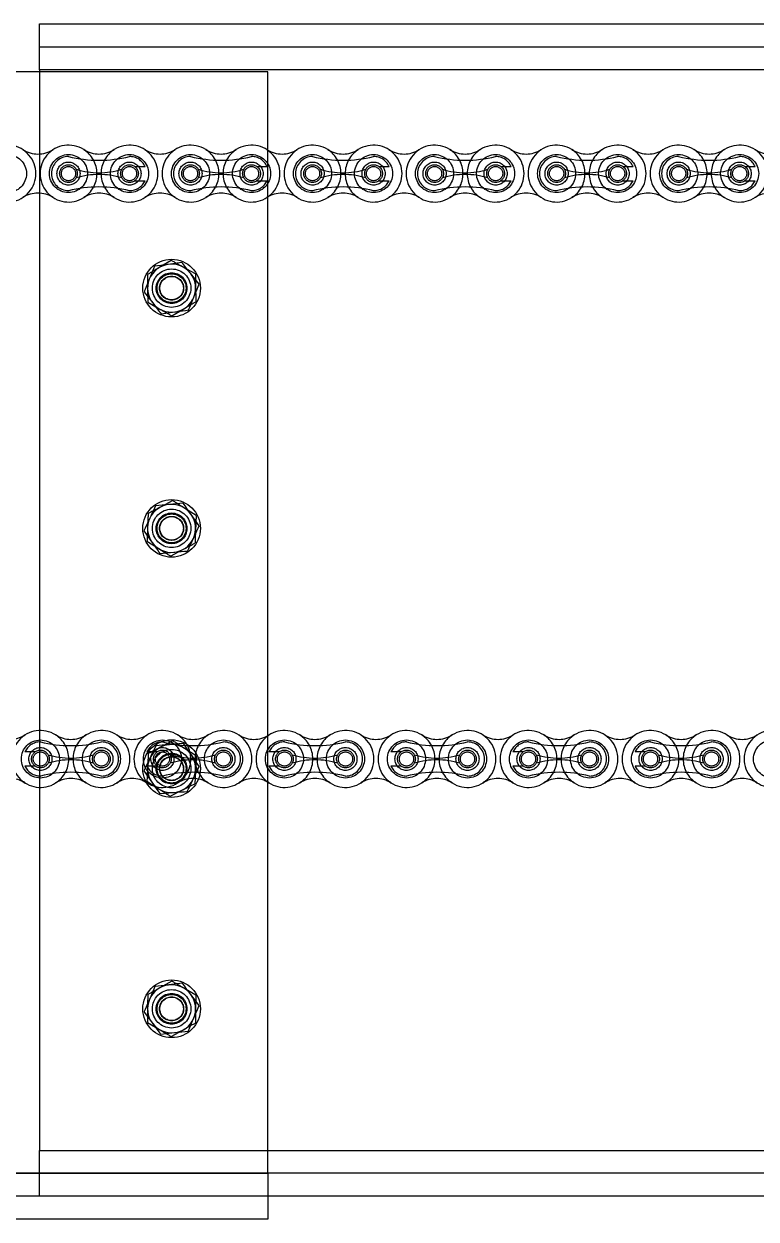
# Model space of a CAD drawing. Header units: metres. Extents: x 0 to 63075, y 0 to 44550.
# Drawn here: x 37817.7 to 37970.1, y 35799.5 to 36048.3 of the extents above; entities that cross this region are included whole.
import ezdxf

# ---------------------------------------------------------------- set-up
doc = ezdxf.new("R2010")
doc.units = ezdxf.units.M
doc.header["$LTSCALE"] = 75
doc.linetypes.add('HIDDEN2', pattern=[4.7625, 3.175, -1.5875])
for name, color, linetype in [('SDM', 7, 'Continuous'), ('SL4', 4, 'Continuous'), ('ST1', 7, 'HIDDEN2')]:
    doc.layers.add(name, color=color, linetype=linetype)

# ---------------------------------------------------------------- blocks, each defined once
blk = doc.blocks.new('A$C6e6623c1')
at = {"layer": 'SL4'}
for p, q in [((2339.74, 1715.82), (2339.74, 1725.35)), ((2339.74, 1725.35), (3664.71, 1725.35)), ((2387.24, 1715.35), (2287.24, 1715.35)), ((2339.74, 1715.82), (2339.74, 1715.35)), ((3664.71, 1715.82), (2339.74, 1715.82)), ((2387.24, 1486.11), (2387.24, 1715.35)), ((2369.38, 1675.71), (2366.52, 1675.3)), ((2372.95, 1671.17), (2371.17, 1673.44)), ((2361.52, 1669.53), (2363.31, 1667.26)), ((2365.09, 1664.99), (2367.95, 1665.4)), ((2369.67, 1625.59), (2366.79, 1625.33)), ((2372.99, 1620.86), (2371.33, 1623.22)), ((2361.49, 1619.84), (2363.15, 1617.48)), ((2364.81, 1615.11), (2367.68, 1615.37)), ((2369.72, 1575.56), (2366.84, 1575.33)), ((2372.99, 1570.81), (2371.36, 1573.18)), ((2361.48, 1569.89), (2363.12, 1567.52)), ((2364.76, 1565.14), (2367.63, 1565.37)), ((2369.51, 1525.66), (2366.64, 1525.31)), ((2372.97, 1521.04), (2371.24, 1523.35)), ((2361.51, 1519.66), (2363.24, 1517.35)), ((2364.97, 1515.04), (2367.84, 1515.39)), ((2387.24, 1490.88), (3617.21, 1490.88)), ((2387.24, 1486.11), (2287.24, 1486.11)), ((2387.24, 1486.11), (2387.24, 1476.59)), ((3617.21, 1481.35), (2387.24, 1481.35)), ((2387.24, 1476.59), (2287.24, 1476.59))]:
    blk.add_line(p, q, dxfattribs=at)
for centre, start, end in [((2367.24, 1670.35), 98.2132, 158.2132), ((2367.24, 1670.35), 38.2132, 98.2132), ((2367.24, 1670.35), 158.2132, 218.2132), ((2367.24, 1670.35), 338.2132, 38.2132), ((2367.24, 1670.35), 218.2132, 278.2132), ((2367.24, 1670.35), 278.2132, 338.2132), ((2367.24, 1620.35), 95.0926, 155.0926), ((2367.24, 1620.35), 35.0926, 95.0926), ((2367.24, 1620.35), 155.0926, 215.0926), ((2367.24, 1620.35), 335.0926, 35.0926), ((2367.24, 1620.35), 215.0926, 275.0926), ((2367.24, 1620.35), 275.0926, 335.0926), ((2367.24, 1570.35), 94.5352, 154.5352), ((2367.24, 1570.35), 34.5352, 94.5352), ((2367.24, 1570.35), 154.5352, 214.5352), ((2367.24, 1570.35), 334.5352, 34.5352), ((2367.24, 1570.35), 214.5352, 274.5352), ((2367.24, 1570.35), 274.5352, 334.5352), ((2367.24, 1520.35), 96.8699, 156.8699), ((2367.24, 1520.35), 36.8699, 96.8699), ((2367.24, 1520.35), 336.8699, 36.8699), ((2367.24, 1520.35), 156.8699, 216.8699), ((2367.24, 1520.35), 276.8699, 336.8699), ((2367.24, 1520.35), 216.8699, 276.8699)]:
    blk.add_arc(centre, 5, start, end, dxfattribs=at)
for points, knots in [([(2363.67, 1674.89), (2363.39, 1674.21), (2363.04, 1673.32), (2362.68, 1672.42), (2362.59, 1672.21)], [0, 0, 0, 0, 0.768151, 1, 1, 1, 1]), ([(2366.52, 1675.3), (2366.46, 1675.29), (2365.49, 1675.15), (2364.55, 1675.01), (2363.67, 1674.89)], [0, 0, 0, 0, 0.070201, 1, 1, 1, 1]), ([(2371.17, 1673.44), (2371.12, 1673.5), (2370.52, 1674.26), (2369.93, 1675.01), (2369.38, 1675.71)], [0, 0, 0, 0, 0.070201, 1, 1, 1, 1]), ([(2362.59, 1672.21), (2362.31, 1671.49), (2361.95, 1670.58), (2361.6, 1669.71), (2361.52, 1669.53)], [0, 0, 0, 0, 0.788999, 1, 1, 1, 1]), ([(2371.88, 1668.49), (2371.96, 1668.7), (2372.33, 1669.61), (2372.68, 1670.5), (2372.95, 1671.17)], [0, 0, 0, 0, 0.2318493, 1, 1, 1, 1]), ([(2363.31, 1667.26), (2363.35, 1667.2), (2363.95, 1666.44), (2364.55, 1665.69), (2365.09, 1664.99)], [0, 0, 0, 0, 0.070201, 1, 1, 1, 1]), ([(2370.81, 1665.81), (2370.88, 1666), (2371.23, 1666.87), (2371.59, 1667.78), (2371.88, 1668.49)], [0, 0, 0, 0, 0.211001, 1, 1, 1, 1]), ([(2367.95, 1665.4), (2368.02, 1665.41), (2368.98, 1665.55), (2369.93, 1665.69), (2370.81, 1665.81)], [0, 0, 0, 0, 0.070201, 1, 1, 1, 1]), ([(2363.92, 1625.07), (2363.61, 1624.41), (2363.21, 1623.55), (2362.8, 1622.66), (2362.7, 1622.46)], [0, 0, 0, 0, 0.7681507, 1, 1, 1, 1]), ([(2366.79, 1625.33), (2366.73, 1625.32), (2365.75, 1625.24), (2364.8, 1625.15), (2363.92, 1625.07)], [0, 0, 0, 0, 0.070201, 1, 1, 1, 1]), ([(2371.33, 1623.22), (2371.29, 1623.28), (2370.73, 1624.08), (2370.18, 1624.86), (2369.67, 1625.59)], [0, 0, 0, 0, 0.0702006, 1, 1, 1, 1]), ([(2362.7, 1622.46), (2362.38, 1621.76), (2361.97, 1620.87), (2361.57, 1620.02), (2361.49, 1619.84)], [0, 0, 0, 0, 0.788999, 1, 1, 1, 1]), ([(2371.77, 1618.24), (2371.87, 1618.45), (2372.28, 1619.34), (2372.68, 1620.2), (2372.99, 1620.86)], [0, 0, 0, 0, 0.231849, 1, 1, 1, 1]), ([(2363.15, 1617.48), (2363.19, 1617.42), (2363.75, 1616.62), (2364.3, 1615.84), (2364.81, 1615.11)], [0, 0, 0, 0, 0.070201, 1, 1, 1, 1]), ([(2370.56, 1615.63), (2370.64, 1615.81), (2371.04, 1616.66), (2371.45, 1617.54), (2371.77, 1618.24)], [0, 0, 0, 0, 0.211001, 1, 1, 1, 1]), ([(2367.68, 1615.37), (2367.75, 1615.38), (2368.72, 1615.46), (2369.67, 1615.55), (2370.56, 1615.63)], [0, 0, 0, 0, 0.070201, 1, 1, 1, 1]), ([(2363.96, 1575.11), (2363.65, 1574.45), (2363.24, 1573.59), (2362.82, 1572.7), (2362.72, 1572.5)], [0, 0, 0, 0, 0.768151, 1, 1, 1, 1]), ([(2366.84, 1575.33), (2366.77, 1575.33), (2365.8, 1575.25), (2364.85, 1575.18), (2363.96, 1575.11)], [0, 0, 0, 0, 0.070201, 1, 1, 1, 1]), ([(2371.36, 1573.18), (2371.32, 1573.24), (2370.76, 1574.04), (2370.22, 1574.83), (2369.72, 1575.56)], [0, 0, 0, 0, 0.0702006, 1, 1, 1, 1]), ([(2362.72, 1572.5), (2362.39, 1571.8), (2361.97, 1570.92), (2361.57, 1570.07), (2361.48, 1569.89)], [0, 0, 0, 0, 0.7889992, 1, 1, 1, 1]), ([(2371.75, 1568.2), (2371.85, 1568.4), (2372.27, 1569.29), (2372.68, 1570.15), (2372.99, 1570.81)], [0, 0, 0, 0, 0.231849, 1, 1, 1, 1]), ([(2363.12, 1567.52), (2363.16, 1567.46), (2363.71, 1566.66), (2364.25, 1565.87), (2364.76, 1565.14)], [0, 0, 0, 0, 0.070201, 1, 1, 1, 1]), ([(2370.51, 1565.59), (2370.6, 1565.77), (2371, 1566.62), (2371.42, 1567.5), (2371.75, 1568.2)], [0, 0, 0, 0, 0.2110008, 1, 1, 1, 1]), ([(2367.63, 1565.37), (2367.7, 1565.37), (2368.67, 1565.45), (2369.63, 1565.52), (2370.51, 1565.59)], [0, 0, 0, 0, 0.070201, 1, 1, 1, 1]), ([(2363.77, 1524.97), (2363.49, 1524.3), (2363.11, 1523.42), (2362.73, 1522.52), (2362.64, 1522.31)], [0, 0, 0, 0, 0.768151, 1, 1, 1, 1]), ([(2366.64, 1525.31), (2366.57, 1525.31), (2365.6, 1525.19), (2364.66, 1525.08), (2363.77, 1524.97)], [0, 0, 0, 0, 0.070201, 1, 1, 1, 1]), ([(2371.24, 1523.35), (2371.2, 1523.4), (2370.61, 1524.18), (2370.04, 1524.95), (2369.51, 1525.66)], [0, 0, 0, 0, 0.070201, 1, 1, 1, 1]), ([(2362.64, 1522.31), (2362.34, 1521.6), (2361.95, 1520.71), (2361.58, 1519.84), (2361.51, 1519.66)], [0, 0, 0, 0, 0.788999, 1, 1, 1, 1]), ([(2371.84, 1518.39), (2371.92, 1518.59), (2372.31, 1519.49), (2372.68, 1520.37), (2372.97, 1521.04)], [0, 0, 0, 0, 0.231849, 1, 1, 1, 1]), ([(2370.7, 1515.73), (2370.78, 1515.91), (2371.15, 1516.78), (2371.53, 1517.68), (2371.84, 1518.39)], [0, 0, 0, 0, 0.211001, 1, 1, 1, 1]), ([(2363.24, 1517.35), (2363.28, 1517.3), (2363.86, 1516.52), (2364.44, 1515.75), (2364.97, 1515.04)], [0, 0, 0, 0, 0.070201, 1, 1, 1, 1]), ([(2367.84, 1515.39), (2367.9, 1515.39), (2368.87, 1515.51), (2369.82, 1515.62), (2370.7, 1515.73)], [0, 0, 0, 0, 0.070201, 1, 1, 1, 1])]:
    blk.add_open_spline(points, degree=3, knots=knots, dxfattribs=at)
at = {"layer": 'ST1'}
for p, q in [((2339.74, 1720.59), (3664.71, 1720.59)), ((3664.71, 1715.82), (2339.74, 1715.82)), ((2339.74, 1715.35), (2339.74, 1490.88)), ((2359.58, 1695.67), (2361.71, 1695.67)), ((2384.98, 1695.67), (2387.11, 1695.67)), ((2410.38, 1695.67), (2412.51, 1695.67)), ((2435.78, 1695.67), (2437.91, 1695.67)), ((2461.18, 1695.67), (2463.31, 1695.67)), ((2486.58, 1695.67), (2488.71, 1695.67)), ((2359.58, 1692.71), (2361.71, 1692.71)), ((2384.98, 1692.71), (2387.11, 1692.71)), ((2410.38, 1692.71), (2412.51, 1692.71)), ((2435.78, 1692.71), (2437.91, 1692.71)), ((2461.18, 1692.71), (2463.31, 1692.71)), ((2486.58, 1692.71), (2488.71, 1692.71)), ((2367.16, 1676.12), (2364.68, 1674.65)), ((2372.2, 1673.3), (2369.68, 1674.71)), ((2362.27, 1667.4), (2364.79, 1665.99)), ((2367.31, 1664.58), (2369.79, 1666.05)), ((2367.48, 1626.12), (2364.92, 1624.78)), ((2372.35, 1623.03), (2369.92, 1624.57)), ((2362.12, 1617.67), (2364.56, 1616.13)), ((2367, 1614.58), (2369.56, 1615.92)), ((2367.53, 1576.12), (2364.96, 1574.8)), ((2338.82, 1573.83), (2336.7, 1573.83)), ((2364.22, 1573.83), (2362.1, 1573.83)), ((2372.38, 1572.98), (2369.96, 1574.55)), ((2389.62, 1573.83), (2387.5, 1573.83)), ((2415.02, 1573.83), (2412.9, 1573.83)), ((2440.42, 1573.83), (2438.3, 1573.83)), ((2465.82, 1573.83), (2463.7, 1573.83)), ((2338.82, 1570.88), (2336.7, 1570.88)), ((2364.22, 1570.88), (2362.1, 1570.88)), ((2389.62, 1570.88), (2387.5, 1570.88)), ((2415.02, 1570.88), (2412.9, 1570.88)), ((2440.42, 1570.88), (2438.3, 1570.88)), ((2465.82, 1570.88), (2463.7, 1570.88)), ((2362.1, 1567.72), (2364.52, 1566.15)), ((2366.94, 1564.58), (2369.51, 1565.9)), ((2367.3, 1526.12), (2364.78, 1524.71)), ((2372.27, 1523.18), (2369.78, 1524.65)), ((2362.21, 1517.52), (2364.69, 1516.05)), ((2367.18, 1514.58), (2369.69, 1515.99)), ((2339.74, 1490.88), (3664.71, 1490.88)), ((2339.74, 1481.35), (2339.74, 1490.88)), ((2339.74, 1490.88), (2387.24, 1490.88)), ((2287.24, 1486.11), (2387.24, 1486.11)), ((2339.74, 1486.11), (2334.74, 1486.11)), ((3664.71, 1486.11), (2339.74, 1486.11)), ((2387.24, 1481.35), (2287.24, 1481.35))]:
    blk.add_line(p, q, dxfattribs=at)
for centre, radius in [((2333.08, 1694.19), 3.96), ((2345.78, 1694.19), 3.96), ((2345.78, 1694.19), 2.4), ((2358.48, 1694.19), 3.96), ((2358.48, 1694.19), 2.4), ((2371.18, 1694.19), 3.96), ((2371.18, 1694.19), 2.4), ((2383.88, 1694.19), 3.96), ((2383.88, 1694.19), 2.4), ((2396.58, 1694.19), 3.96), ((2396.58, 1694.19), 2.4), ((2409.28, 1694.19), 3.96), ((2409.28, 1694.19), 2.4), ((2421.98, 1694.19), 3.96), ((2421.98, 1694.19), 2.4), ((2434.68, 1694.19), 3.96), ((2434.68, 1694.19), 2.4), ((2447.38, 1694.19), 3.96), ((2447.38, 1694.19), 2.4), ((2460.08, 1694.19), 3.96), ((2460.08, 1694.19), 2.4), ((2472.78, 1694.19), 3.96), ((2472.78, 1694.19), 2.4), ((2485.48, 1694.19), 3.96), ((2485.48, 1694.19), 2.4), ((2345.78, 1694.19), 1.84), ((2345.78, 1694.19), 1.48), ((2358.48, 1694.19), 1.84), ((2358.48, 1694.19), 1.48), ((2371.18, 1694.19), 1.84), ((2371.18, 1694.19), 1.48), ((2383.88, 1694.19), 1.85), ((2383.88, 1694.19), 1.48), ((2396.58, 1694.19), 1.84), ((2396.58, 1694.19), 1.48), ((2409.28, 1694.19), 1.85), ((2409.28, 1694.19), 1.48), ((2421.98, 1694.19), 1.85), ((2421.98, 1694.19), 1.48), ((2434.68, 1694.19), 1.85), ((2434.68, 1694.19), 1.48), ((2447.38, 1694.19), 1.84), ((2447.38, 1694.19), 1.48), ((2460.08, 1694.19), 1.84), ((2460.08, 1694.19), 1.48), ((2472.78, 1694.19), 1.84), ((2472.78, 1694.19), 1.48), ((2485.48, 1694.19), 1.84), ((2485.48, 1694.19), 1.48), ((2367.24, 1670.35), 6), ((2367.24, 1670.35), 4), ((2367.24, 1670.35), 3.2), ((2367.24, 1670.35), 3), ((2367.24, 1670.35), 2.5), ((2367.24, 1670.35), 2.45), ((2367.24, 1620.35), 6), ((2367.24, 1620.35), 4), ((2367.24, 1620.35), 3.2), ((2367.24, 1620.35), 3), ((2367.24, 1620.35), 2.5), ((2367.24, 1620.35), 2.45), ((2339.93, 1572.35), 3.96), ((2339.93, 1572.35), 2.4), ((2352.63, 1572.35), 3.96), ((2352.63, 1572.35), 2.4), ((2367.24, 1570.35), 6), ((2365.33, 1572.35), 3.96), ((2365.33, 1572.35), 2.4), ((2378.03, 1572.35), 3.96), ((2378.03, 1572.35), 2.4), ((2390.73, 1572.35), 3.96), ((2390.73, 1572.35), 2.4), ((2403.43, 1572.35), 3.96), ((2403.43, 1572.35), 2.4), ((2416.13, 1572.35), 3.96), ((2416.13, 1572.35), 2.4), ((2428.83, 1572.35), 3.96), ((2428.83, 1572.35), 2.4), ((2441.53, 1572.35), 3.96), ((2441.53, 1572.35), 2.4), ((2454.23, 1572.35), 3.96), ((2454.23, 1572.35), 2.4), ((2466.93, 1572.35), 3.96), ((2466.93, 1572.35), 2.4), ((2479.63, 1572.35), 3.96), ((2479.63, 1572.35), 2.4), ((2492.33, 1572.35), 3.96), ((2339.93, 1572.35), 1.84), ((2339.93, 1572.35), 1.48), ((2352.63, 1572.35), 1.85), ((2352.63, 1572.35), 1.48), ((2367.24, 1570.35), 4), ((2365.33, 1572.35), 1.84), ((2365.33, 1572.35), 1.48), ((2367.24, 1570.35), 3.2), ((2367.24, 1570.35), 3), ((2367.24, 1570.35), 2.5), ((2367.24, 1570.35), 2.45), ((2378.03, 1572.35), 1.84), ((2378.03, 1572.35), 1.48), ((2390.73, 1572.35), 1.84), ((2390.73, 1572.35), 1.48), ((2403.43, 1572.35), 1.84), ((2403.43, 1572.35), 1.48), ((2416.13, 1572.35), 1.85), ((2416.13, 1572.35), 1.48), ((2428.83, 1572.35), 1.84), ((2428.83, 1572.35), 1.48), ((2441.53, 1572.35), 1.84), ((2441.53, 1572.35), 1.48), ((2454.23, 1572.35), 1.84), ((2454.23, 1572.35), 1.48), ((2466.93, 1572.35), 1.84), ((2466.93, 1572.35), 1.48), ((2479.63, 1572.35), 1.84), ((2479.63, 1572.35), 1.48), ((2367.24, 1520.35), 6), ((2367.24, 1520.35), 4), ((2367.24, 1520.35), 3.2), ((2367.24, 1520.35), 3), ((2367.24, 1520.35), 2.5), ((2367.24, 1520.35), 2.45)]:
    blk.add_circle(centre, radius, dxfattribs=at)
for centre, radius, start, end in [((2333.08, 1694.19), 5.92, 237.5667, 122.4333), ((2339.43, 1704.18), 5.92, 237.5667, 302.4333), ((2345.78, 1694.19), 5.92, 57.5667, 302.4333), ((2352.13, 1704.18), 5.92, 237.5667, 302.4333), ((2345.78, 1694.19), 5.92, 302.4332, 57.5668), ((2358.48, 1694.19), 5.92, 122.4332, 237.5668), ((2358.48, 1694.19), 5.92, 237.5667, 122.4333), ((2364.83, 1704.18), 5.92, 237.5667, 302.4333), ((2371.18, 1694.19), 5.92, 57.5667, 302.4333), ((2377.53, 1704.18), 5.92, 237.5667, 302.4333), ((2371.18, 1694.19), 5.92, 302.4332, 57.5668), ((2383.88, 1694.19), 5.92, 122.4332, 237.5668), ((2383.88, 1694.19), 5.92, 237.5667, 122.4333), ((2390.23, 1704.18), 5.92, 237.5667, 302.4333), ((2396.58, 1694.19), 5.92, 57.5667, 302.4333), ((2402.93, 1704.18), 5.92, 237.5667, 302.4333), ((2396.58, 1694.19), 5.92, 302.4332, 57.5668), ((2409.28, 1694.19), 5.92, 122.4332, 237.5668), ((2409.28, 1694.19), 5.92, 237.5667, 122.4333), ((2415.63, 1704.18), 5.92, 237.5667, 302.4333), ((2421.98, 1694.19), 5.92, 57.5667, 302.4333), ((2428.33, 1704.18), 5.92, 237.5667, 302.4333), ((2421.98, 1694.19), 5.92, 302.4332, 57.5668), ((2434.68, 1694.19), 5.92, 122.4332, 237.5668), ((2434.68, 1694.19), 5.92, 237.5667, 122.4333), ((2441.03, 1704.18), 5.92, 237.5667, 302.4333), ((2447.38, 1694.19), 5.92, 57.5667, 302.4333), ((2453.73, 1704.18), 5.92, 237.5667, 302.4333), ((2447.38, 1694.19), 5.92, 302.4332, 57.5668), ((2460.08, 1694.19), 5.92, 122.4332, 237.5668), ((2460.08, 1694.19), 5.92, 237.5667, 122.4333), ((2466.43, 1704.18), 5.92, 237.5667, 302.4333), ((2472.78, 1694.19), 5.92, 57.5667, 302.4333), ((2479.13, 1704.18), 5.92, 237.5667, 302.4333), ((2472.78, 1694.19), 5.92, 302.4332, 57.5668), ((2485.48, 1694.19), 5.92, 122.4332, 237.5668), ((2485.48, 1694.19), 5.92, 237.5667, 122.4333), ((2491.83, 1704.18), 5.92, 237.5667, 302.4333), ((2345.78, 1694.19), 3.55, 90, 270), ((2352.13, 1723.29), 26.32, 256.0401, 283.9599), ((2358.48, 1694.19), 3.55, 24.5534, 90), ((2371.18, 1694.19), 3.55, 90, 270), ((2377.53, 1723.29), 26.32, 256.0401, 283.9599), ((2383.88, 1694.19), 3.55, 24.5534, 90), ((2396.58, 1694.19), 3.55, 90, 270), ((2402.93, 1723.29), 26.32, 256.0401, 283.9599), ((2409.28, 1694.19), 3.55, 24.5534, 90), ((2421.98, 1694.19), 3.55, 90, 270), ((2428.33, 1723.29), 26.32, 256.0401, 283.9599), ((2434.68, 1694.19), 3.55, 24.5534, 90), ((2447.38, 1694.19), 3.55, 90, 270), ((2453.73, 1723.29), 26.32, 256.0401, 283.9599), ((2460.08, 1694.19), 3.55, 24.5534, 90), ((2472.78, 1694.19), 3.55, 90, 270), ((2479.13, 1723.29), 26.32, 256.0401, 283.9599), ((2485.48, 1694.19), 3.55, 24.5534, 90), ((2352.13, 1710.54), 16.17, 252.993, 287.007), ((2377.53, 1710.54), 16.17, 252.993, 287.007), ((2402.93, 1710.54), 16.17, 252.993, 287.007), ((2428.33, 1710.54), 16.17, 252.993, 287.007), ((2453.73, 1710.54), 16.17, 252.993, 287.007), ((2479.13, 1710.54), 16.17, 252.993, 287.007), ((2352.13, 1677.84), 16.17, 72.993, 107.007), ((2358.48, 1694.19), 3.55, 270, 335.4466), ((2377.53, 1677.84), 16.17, 72.993, 107.007), ((2383.88, 1694.19), 3.55, 270, 335.4466), ((2402.93, 1677.84), 16.17, 72.993, 107.007), ((2409.28, 1694.19), 3.55, 270, 335.4466), ((2428.33, 1677.84), 16.17, 72.993, 107.007), ((2434.68, 1694.19), 3.55, 270, 335.4466), ((2453.73, 1677.84), 16.17, 72.993, 107.007), ((2460.08, 1694.19), 3.55, 270, 335.4466), ((2479.13, 1677.84), 16.17, 72.993, 107.007), ((2485.48, 1694.19), 3.55, 270, 335.4466), ((2339.43, 1684.2), 5.92, 57.5667, 122.4333), ((2352.13, 1665.09), 26.32, 76.0401, 103.9599), ((2352.13, 1684.2), 5.92, 57.5667, 122.4333), ((2364.83, 1684.2), 5.92, 57.5667, 122.4333), ((2377.53, 1665.09), 26.32, 76.0401, 103.9599), ((2377.53, 1684.2), 5.92, 57.5667, 122.4333), ((2390.23, 1684.2), 5.92, 57.5667, 122.4333), ((2402.93, 1665.09), 26.32, 76.0401, 103.9599), ((2402.93, 1684.2), 5.92, 57.5667, 122.4333), ((2415.63, 1684.2), 5.92, 57.5667, 122.4333), ((2428.33, 1665.09), 26.32, 76.0401, 103.9599), ((2428.33, 1684.2), 5.92, 57.5667, 122.4333), ((2441.03, 1684.2), 5.92, 57.5667, 122.4333), ((2453.73, 1665.09), 26.32, 76.0401, 103.9599), ((2453.73, 1684.2), 5.92, 57.5667, 122.4333), ((2466.43, 1684.2), 5.92, 57.5667, 122.4333), ((2479.13, 1665.09), 26.32, 76.0401, 103.9599), ((2479.13, 1684.2), 5.92, 57.5667, 122.4333), ((2491.83, 1684.2), 5.92, 57.5667, 122.4333), ((2333.58, 1582.35), 5.92, 237.5667, 302.4333), ((2339.93, 1572.35), 5.92, 57.5667, 302.4333), ((2346.28, 1582.35), 5.92, 237.5667, 302.4333), ((2339.93, 1572.35), 5.92, 302.4332, 57.5668), ((2352.63, 1572.35), 5.92, 122.4332, 237.5668), ((2352.63, 1572.35), 5.92, 237.5667, 122.4333), ((2358.98, 1582.35), 5.92, 237.5667, 302.4333), ((2365.33, 1572.35), 5.92, 57.5667, 302.4333), ((2371.68, 1582.35), 5.92, 237.5667, 302.4333), ((2365.33, 1572.35), 5.92, 302.4333, 57.5668), ((2378.03, 1572.35), 5.92, 122.4332, 237.5667), ((2378.03, 1572.35), 5.92, 237.5667, 122.4333), ((2384.38, 1582.35), 5.92, 237.5667, 302.4333), ((2390.73, 1572.35), 5.92, 57.5667, 302.4333), ((2397.08, 1582.35), 5.92, 237.5667, 302.4333), ((2390.73, 1572.35), 5.92, 302.4332, 57.5668), ((2403.43, 1572.35), 5.92, 122.4332, 237.5668), ((2403.43, 1572.35), 5.92, 237.5667, 122.4333), ((2409.78, 1582.35), 5.92, 237.5667, 302.4333), ((2416.13, 1572.35), 5.92, 57.5667, 302.4333), ((2422.48, 1582.35), 5.92, 237.5667, 302.4333), ((2416.13, 1572.35), 5.92, 302.4332, 57.5668), ((2428.83, 1572.35), 5.92, 122.4332, 237.5668), ((2428.83, 1572.35), 5.92, 237.5667, 122.4333), ((2435.18, 1582.35), 5.92, 237.5667, 302.4333), ((2441.53, 1572.35), 5.92, 57.5667, 302.4333), ((2447.88, 1582.35), 5.92, 237.5667, 302.4333), ((2441.53, 1572.35), 5.92, 302.4332, 57.5668), ((2454.23, 1572.35), 5.92, 122.4332, 237.5668), ((2454.23, 1572.35), 5.92, 237.5667, 122.4333), ((2460.58, 1582.35), 5.92, 237.5667, 302.4333), ((2466.93, 1572.35), 5.92, 57.5667, 302.4333), ((2473.28, 1582.35), 5.92, 237.5667, 302.4333), ((2466.93, 1572.35), 5.92, 302.4332, 57.5668), ((2479.63, 1572.35), 5.92, 122.4332, 237.5668), ((2479.63, 1572.35), 5.92, 237.5667, 122.4333), ((2485.98, 1582.35), 5.92, 237.5667, 302.4333), ((2492.33, 1572.35), 5.92, 57.5667, 302.4333), ((2339.93, 1572.35), 3.55, 90, 155.4466), ((2346.28, 1601.45), 26.32, 256.0401, 283.9599), ((2352.63, 1572.35), 3.55, 270, 90), ((2365.33, 1572.35), 3.55, 90, 155.4466), ((2371.68, 1601.45), 26.32, 256.0401, 283.9599), ((2378.03, 1572.35), 3.55, 270, 90), ((2390.73, 1572.35), 3.55, 90, 155.4466), ((2397.08, 1601.45), 26.32, 256.0401, 283.9599), ((2403.43, 1572.35), 3.55, 270, 90), ((2416.13, 1572.35), 3.55, 90, 155.4466), ((2422.48, 1601.45), 26.32, 256.0401, 283.9599), ((2428.83, 1572.35), 3.55, 270, 90), ((2441.53, 1572.35), 3.55, 90, 155.4466), ((2447.88, 1601.45), 26.32, 256.0401, 283.9599), ((2454.23, 1572.35), 3.55, 270, 90), ((2466.93, 1572.35), 3.55, 90, 155.4466), ((2473.28, 1601.45), 26.32, 256.0401, 283.9599), ((2479.63, 1572.35), 3.55, 270, 90), ((2346.28, 1588.71), 16.17, 252.993, 287.007), ((2371.68, 1588.71), 16.17, 252.993, 287.007), ((2397.08, 1588.71), 16.17, 252.993, 287.007), ((2422.48, 1588.71), 16.17, 252.993, 287.007), ((2447.88, 1588.71), 16.17, 252.993, 287.007), ((2473.28, 1588.71), 16.17, 252.993, 287.007), ((2339.93, 1572.35), 3.55, 204.5534, 270), ((2346.28, 1556), 16.17, 72.993, 107.007), ((2365.33, 1572.35), 3.55, 204.5534, 270), ((2371.68, 1556), 16.17, 72.993, 107.007), ((2390.73, 1572.35), 3.55, 204.5534, 270), ((2397.08, 1556), 16.17, 72.993, 107.007), ((2416.13, 1572.35), 3.55, 204.5534, 270), ((2422.48, 1556), 16.17, 72.993, 107.007), ((2441.53, 1572.35), 3.55, 204.5534, 270), ((2447.88, 1556), 16.17, 72.993, 107.007), ((2466.93, 1572.35), 3.55, 204.5534, 270), ((2473.28, 1556), 16.17, 72.993, 107.007), ((2333.58, 1562.36), 5.92, 57.5667, 122.4333), ((2346.28, 1543.26), 26.32, 76.0401, 103.9599), ((2346.28, 1562.36), 5.92, 57.5667, 122.4333), ((2358.98, 1562.36), 5.92, 57.5667, 122.4333), ((2371.68, 1543.26), 26.32, 76.0401, 103.9599), ((2371.68, 1562.36), 5.92, 57.5667, 122.4333), ((2384.38, 1562.36), 5.92, 57.5667, 122.4333), ((2397.08, 1543.26), 26.32, 76.0401, 103.9599), ((2397.08, 1562.36), 5.92, 57.5667, 122.4333), ((2409.78, 1562.36), 5.92, 57.5667, 122.4333), ((2422.48, 1543.26), 26.32, 76.0401, 103.9599), ((2422.48, 1562.36), 5.92, 57.5667, 122.4333), ((2435.18, 1562.36), 5.92, 57.5667, 122.4333), ((2447.88, 1543.26), 26.32, 76.0401, 103.9599), ((2447.88, 1562.36), 5.92, 57.5667, 122.4333), ((2460.58, 1562.36), 5.92, 57.5667, 122.4333), ((2473.28, 1543.26), 26.32, 76.0401, 103.9599), ((2473.28, 1562.36), 5.92, 57.5667, 122.4333), ((2485.98, 1562.36), 5.92, 57.5667, 122.4333)]:
    blk.add_arc(centre, radius, start, end, dxfattribs=at)
for points, knots in [([(2364.68, 1674.65), (2364.62, 1674.61), (2363.79, 1674.11), (2362.96, 1673.63), (2362.2, 1673.17)], [0, 0, 0, 0, 0.070201, 1, 1, 1, 1]), ([(2369.68, 1674.71), (2369.62, 1674.75), (2368.77, 1675.22), (2367.94, 1675.69), (2367.16, 1676.12)], [0, 0, 0, 0, 0.070201, 1, 1, 1, 1]), ([(2362.2, 1673.17), (2362.2, 1672.93), (2362.22, 1671.99), (2362.23, 1671.01), (2362.24, 1670.29)], [0, 0, 0, 0, 0.257551, 1, 1, 1, 1]), ([(2372.2, 1673.3), (2372.2, 1673.06), (2372.22, 1672.12), (2372.23, 1671.14), (2372.24, 1670.41)], [0, 0, 0, 0, 0.257551, 1, 1, 1, 1]), ([(2362.24, 1670.29), (2362.24, 1670.02), (2362.25, 1669.05), (2362.27, 1668.1), (2362.27, 1667.4)], [0, 0, 0, 0, 0.2686336, 1, 1, 1, 1]), ([(2372.24, 1670.41), (2372.24, 1670.15), (2372.25, 1669.17), (2372.27, 1668.22), (2372.27, 1667.53)], [0, 0, 0, 0, 0.268634, 1, 1, 1, 1]), ([(2369.79, 1666.05), (2369.85, 1666.09), (2370.69, 1666.59), (2371.51, 1667.07), (2372.27, 1667.53)], [0, 0, 0, 0, 0.070201, 1, 1, 1, 1]), ([(2364.79, 1665.99), (2364.85, 1665.95), (2365.7, 1665.48), (2366.54, 1665.01), (2367.31, 1664.58)], [0, 0, 0, 0, 0.0702006, 1, 1, 1, 1]), ([(2364.92, 1624.78), (2364.86, 1624.75), (2364, 1624.3), (2363.15, 1623.85), (2362.36, 1623.44)], [0, 0, 0, 0, 0.0702006, 1, 1, 1, 1]), ([(2369.92, 1624.57), (2369.86, 1624.61), (2369.03, 1625.13), (2368.23, 1625.64), (2367.48, 1626.12)], [0, 0, 0, 0, 0.070201, 1, 1, 1, 1]), ([(2362.36, 1623.44), (2362.35, 1623.2), (2362.31, 1622.26), (2362.27, 1621.28), (2362.24, 1620.56)], [0, 0, 0, 0, 0.257551, 1, 1, 1, 1]), ([(2372.35, 1623.03), (2372.34, 1622.78), (2372.3, 1621.84), (2372.26, 1620.87), (2372.23, 1620.14)], [0, 0, 0, 0, 0.257551, 1, 1, 1, 1]), ([(2362.24, 1620.56), (2362.23, 1620.3), (2362.19, 1619.32), (2362.15, 1618.37), (2362.12, 1617.67)], [0, 0, 0, 0, 0.268634, 1, 1, 1, 1]), ([(2372.23, 1620.14), (2372.22, 1619.88), (2372.18, 1618.9), (2372.14, 1617.95), (2372.11, 1617.26)], [0, 0, 0, 0, 0.2686336, 1, 1, 1, 1]), ([(2369.56, 1615.92), (2369.62, 1615.95), (2370.48, 1616.4), (2371.33, 1616.85), (2372.11, 1617.26)], [0, 0, 0, 0, 0.0702006, 1, 1, 1, 1]), ([(2364.56, 1616.13), (2364.62, 1616.09), (2365.44, 1615.57), (2366.25, 1615.06), (2367, 1614.58)], [0, 0, 0, 0, 0.070201, 1, 1, 1, 1]), ([(2364.96, 1574.8), (2364.9, 1574.77), (2364.03, 1574.33), (2363.18, 1573.89), (2362.39, 1573.49)], [0, 0, 0, 0, 0.070201, 1, 1, 1, 1]), ([(2369.96, 1574.55), (2369.9, 1574.58), (2369.08, 1575.11), (2368.28, 1575.63), (2367.53, 1576.12)], [0, 0, 0, 0, 0.070201, 1, 1, 1, 1]), ([(2362.39, 1573.49), (2362.38, 1573.25), (2362.33, 1572.31), (2362.28, 1571.33), (2362.24, 1570.61)], [0, 0, 0, 0, 0.257551, 1, 1, 1, 1]), ([(2372.38, 1572.98), (2372.37, 1572.73), (2372.32, 1571.79), (2372.27, 1570.82), (2372.23, 1570.09)], [0, 0, 0, 0, 0.2575513, 1, 1, 1, 1]), ([(2362.24, 1570.61), (2362.23, 1570.34), (2362.18, 1569.37), (2362.13, 1568.42), (2362.1, 1567.72)], [0, 0, 0, 0, 0.268634, 1, 1, 1, 1]), ([(2372.23, 1570.09), (2372.22, 1569.83), (2372.17, 1568.86), (2372.12, 1567.91), (2372.08, 1567.21)], [0, 0, 0, 0, 0.268634, 1, 1, 1, 1]), ([(2369.51, 1565.9), (2369.57, 1565.93), (2370.44, 1566.37), (2371.29, 1566.81), (2372.08, 1567.21)], [0, 0, 0, 0, 0.070201, 1, 1, 1, 1]), ([(2364.52, 1566.15), (2364.58, 1566.12), (2365.39, 1565.59), (2366.2, 1565.07), (2366.94, 1564.58)], [0, 0, 0, 0, 0.0702006, 1, 1, 1, 1]), ([(2369.78, 1524.65), (2369.72, 1524.69), (2368.89, 1525.18), (2368.06, 1525.67), (2367.3, 1526.12)], [0, 0, 0, 0, 0.070201, 1, 1, 1, 1]), ([(2362.27, 1523.29), (2362.27, 1523.05), (2362.26, 1522.11), (2362.25, 1521.13), (2362.24, 1520.4)], [0, 0, 0, 0, 0.257551, 1, 1, 1, 1]), ([(2364.78, 1524.71), (2364.72, 1524.67), (2363.87, 1524.19), (2363.04, 1523.73), (2362.27, 1523.29)], [0, 0, 0, 0, 0.070201, 1, 1, 1, 1]), ([(2372.27, 1523.18), (2372.27, 1522.94), (2372.26, 1522), (2372.24, 1521.02), (2372.24, 1520.3)], [0, 0, 0, 0, 0.257551, 1, 1, 1, 1]), ([(2362.24, 1520.4), (2362.23, 1520.14), (2362.22, 1519.16), (2362.21, 1518.21), (2362.21, 1517.52)], [0, 0, 0, 0, 0.2686336, 1, 1, 1, 1]), ([(2372.24, 1520.3), (2372.23, 1520.03), (2372.22, 1519.06), (2372.21, 1518.11), (2372.21, 1517.41)], [0, 0, 0, 0, 0.268634, 1, 1, 1, 1]), ([(2364.69, 1516.05), (2364.75, 1516.01), (2365.59, 1515.52), (2366.41, 1515.03), (2367.18, 1514.58)], [0, 0, 0, 0, 0.0702006, 1, 1, 1, 1]), ([(2369.69, 1515.99), (2369.75, 1516.03), (2370.6, 1516.51), (2371.43, 1516.97), (2372.21, 1517.41)], [0, 0, 0, 0, 0.070201, 1, 1, 1, 1])]:
    blk.add_open_spline(points, degree=3, knots=knots, dxfattribs=at)

msp = doc.modelspace()

# ---------------------------------------------------------------- block references
at = {"layer": 'SDM'}
msp.add_blockref('A$C6e6623c1', (35481.24, 34322.92), dxfattribs=at)

doc.saveas('drawing.dxf')
